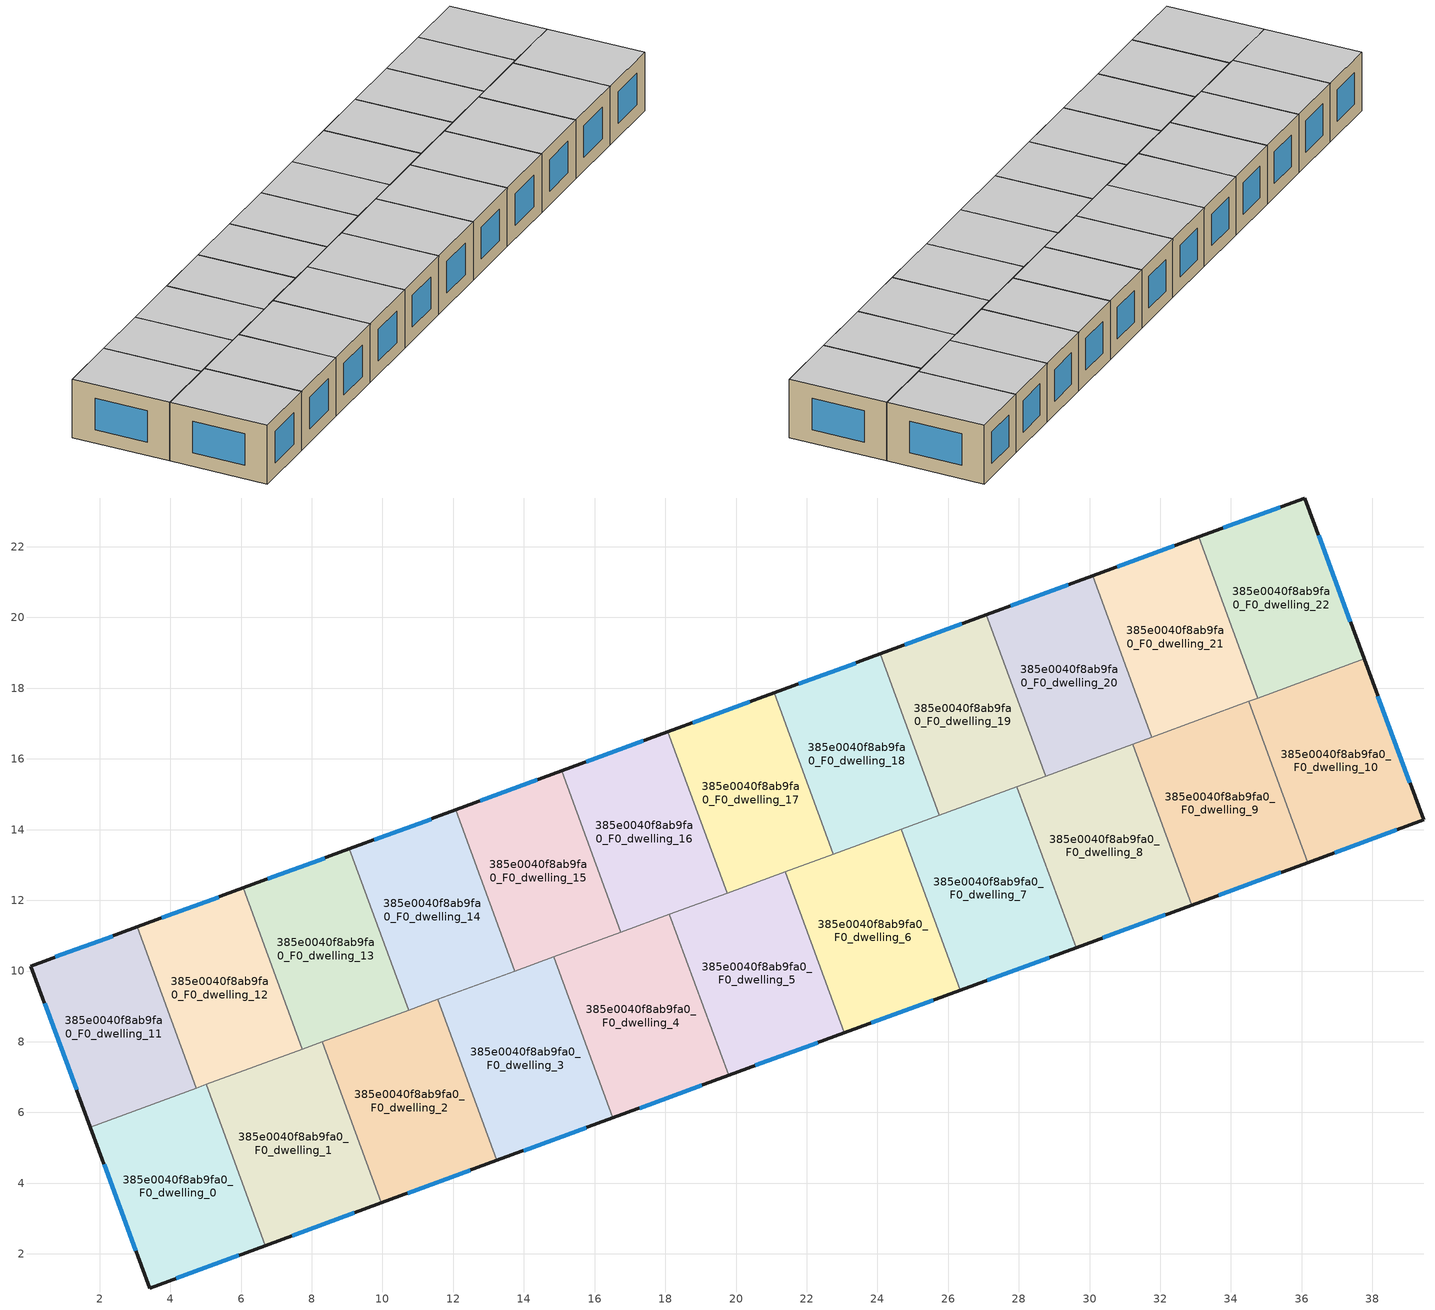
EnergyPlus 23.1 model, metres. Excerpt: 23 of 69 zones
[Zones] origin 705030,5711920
385e0040f8ab9fa0_F0_dwelling_0
 floor ground (EU_floor_Construction): 5.01,6.79 6.69,2.24 3.42,1.03 1.73,5.59 z0
 wall outside (EU_wall_Construction): 1.73,5.59 3.42,1.03 6.69,2.24 z0:3
 wall to 385e0040f8ab9fa0_F0_dwelling_1 (EU_wall_Construction): 6.69,2.24 5.01,6.79 z0:3
 wall to 385e0040f8ab9fa0_F0_dwelling_11 (EU_wall_Construction): 4.73,6.69 1.73,5.59 z0:3
 wall to 385e0040f8ab9fa0_F0_dwelling_12 (EU_wall_Construction): 5.01,6.79 4.73,6.69 z0:3
 window (EU_Window_Construction): 4.17,1.31 5.93,1.96 / 2.12,4.53 3.03,2.09 z0.69:2.31
 ceiling to 385e0040f8ab9fa0_F1_dwelling_0 (EU_floor_Construction): 6.69,2.24 5.01,6.79 1.73,5.59 3.42,1.03 z3
385e0040f8ab9fa0_F0_dwelling_1
 floor ground (EU_floor_Construction): 8.29,8 9.96,3.44 6.69,2.24 5.01,6.79 z0
 wall outside (EU_wall_Construction): 6.69,2.24 9.96,3.44 z0:3
 wall to 385e0040f8ab9fa0_F0_dwelling_2 (EU_wall_Construction): 9.96,3.44 8.29,8 z0:3
 wall to 385e0040f8ab9fa0_F0_dwelling_12 (EU_wall_Construction): 7.74,7.79 5.01,6.79 z0:3
 wall to 385e0040f8ab9fa0_F0_dwelling_13 (EU_wall_Construction): 8.29,8 7.74,7.79 z0:3
 window (EU_Window_Construction): 7.45,2.51 9.2,3.16 z0.69:2.31
 ceiling to 385e0040f8ab9fa0_F1_dwelling_1 (EU_floor_Construction): 9.96,3.44 8.29,8 5.01,6.79 6.69,2.24 z3
385e0040f8ab9fa0_F0_dwelling_10
 floor ground (EU_floor_Construction): 37.77,18.83 39.45,14.27 36.17,13.07 34.5,17.62 z0
 wall outside (EU_wall_Construction): 36.17,13.07 39.45,14.27 37.77,18.83 z0:3
 wall to 385e0040f8ab9fa0_F0_dwelling_9 (EU_wall_Construction): 34.5,17.62 36.17,13.07 z0:3
 wall to 385e0040f8ab9fa0_F0_dwelling_22 (EU_wall_Construction): 37.77,18.83 34.76,17.72 z0:3
 wall to 385e0040f8ab9fa0_F0_dwelling_21 (EU_wall_Construction): 34.76,17.72 34.5,17.62 z0:3
 window (EU_Window_Construction): 39.06,15.33 38.16,17.77 / 36.93,13.35 38.69,13.99 z0.69:2.31
 ceiling to 385e0040f8ab9fa0_F1_dwelling_10 (EU_floor_Construction): 39.45,14.27 37.77,18.83 34.5,17.62 36.17,13.07 z3
385e0040f8ab9fa0_F0_dwelling_11
 floor ground (EU_floor_Construction): 3.06,11.25 4.73,6.69 1.73,5.59 0.05,10.14 z0
 wall outside (EU_wall_Construction): 3.06,11.25 0.05,10.14 1.73,5.59 z0:3
 wall to 385e0040f8ab9fa0_F0_dwelling_12 (EU_wall_Construction): 4.73,6.69 3.06,11.25 z0:3
 window (EU_Window_Construction): 0.44,9.09 1.34,6.64 / 2.36,10.99 0.75,10.4 z0.69:2.31
 ceiling to 385e0040f8ab9fa0_F1_dwelling_11 (EU_floor_Construction): 4.73,6.69 3.06,11.25 0.05,10.14 1.73,5.59 z3
385e0040f8ab9fa0_F0_dwelling_12
 floor ground (EU_floor_Construction): 6.06,12.35 7.74,7.79 4.73,6.69 3.06,11.25 z0
 wall outside (EU_wall_Construction): 6.06,12.35 3.06,11.25 z0:3
 wall to 385e0040f8ab9fa0_F0_dwelling_13 (EU_wall_Construction): 7.74,7.79 6.06,12.35 z0:3
 window (EU_Window_Construction): 5.37,12.09 3.75,11.5 z0.69:2.31
 ceiling to 385e0040f8ab9fa0_F1_dwelling_12 (EU_floor_Construction): 7.74,7.79 6.06,12.35 3.06,11.25 4.73,6.69 z3
385e0040f8ab9fa0_F0_dwelling_13
 floor ground (EU_floor_Construction): 9.07,13.45 10.74,8.9 7.74,7.79 6.06,12.35 z0
 wall outside (EU_wall_Construction): 9.07,13.45 6.06,12.35 z0:3
 wall to 385e0040f8ab9fa0_F0_dwelling_14 (EU_wall_Construction): 10.74,8.9 9.07,13.45 z0:3
 wall to 385e0040f8ab9fa0_F0_dwelling_2 (EU_wall_Construction): 8.29,8 10.74,8.9 z0:3
 window (EU_Window_Construction): 8.37,13.2 6.76,12.6 z0.69:2.31
 ceiling to 385e0040f8ab9fa0_F1_dwelling_13 (EU_floor_Construction): 10.74,8.9 9.07,13.45 6.06,12.35 7.74,7.79 z3
385e0040f8ab9fa0_F0_dwelling_14
 floor ground (EU_floor_Construction): 12.07,14.55 13.74,10 10.74,8.9 9.07,13.45 z0
 wall outside (EU_wall_Construction): 12.07,14.55 9.07,13.45 z0:3
 wall to 385e0040f8ab9fa0_F0_dwelling_15 (EU_wall_Construction): 13.74,10 12.07,14.55 z0:3
 wall to 385e0040f8ab9fa0_F0_dwelling_3 (EU_wall_Construction): 11.57,9.2 13.74,10 z0:3
 wall to 385e0040f8ab9fa0_F0_dwelling_2 (EU_wall_Construction): 10.74,8.9 11.57,9.2 z0:3
 window (EU_Window_Construction): 11.37,14.3 9.76,13.71 z0.69:2.31
 ceiling to 385e0040f8ab9fa0_F1_dwelling_14 (EU_floor_Construction): 13.74,10 12.07,14.55 9.07,13.45 10.74,8.9 z3
385e0040f8ab9fa0_F0_dwelling_15
 floor ground (EU_floor_Construction): 15.07,15.66 16.74,11.1 13.74,10 12.07,14.55 z0
 wall outside (EU_wall_Construction): 15.07,15.66 12.07,14.55 z0:3
 wall to 385e0040f8ab9fa0_F0_dwelling_16 (EU_wall_Construction): 16.74,11.1 15.07,15.66 z0:3
 wall to 385e0040f8ab9fa0_F0_dwelling_4 (EU_wall_Construction): 14.84,10.4 16.74,11.1 z0:3
 wall to 385e0040f8ab9fa0_F0_dwelling_3 (EU_wall_Construction): 13.74,10 14.84,10.4 z0:3
 window (EU_Window_Construction): 14.38,15.4 12.76,14.81 z0.69:2.31
 ceiling to 385e0040f8ab9fa0_F1_dwelling_15 (EU_floor_Construction): 16.74,11.1 15.07,15.66 12.07,14.55 13.74,10 z3
385e0040f8ab9fa0_F0_dwelling_16
 floor ground (EU_floor_Construction): 18.07,16.76 19.75,12.21 16.74,11.1 15.07,15.66 z0
 wall outside (EU_wall_Construction): 18.07,16.76 15.07,15.66 z0:3
 wall to 385e0040f8ab9fa0_F0_dwelling_17 (EU_wall_Construction): 19.75,12.21 18.07,16.76 z0:3
 wall to 385e0040f8ab9fa0_F0_dwelling_5 (EU_wall_Construction): 18.12,11.61 19.75,12.21 z0:3
 wall to 385e0040f8ab9fa0_F0_dwelling_4 (EU_wall_Construction): 16.75,11.1 18.12,11.61 z0:3
 window (EU_Window_Construction): 17.38,16.51 15.77,15.91 z0.69:2.31
 ceiling to 385e0040f8ab9fa0_F1_dwelling_16 (EU_floor_Construction): 19.75,12.21 18.07,16.76 15.07,15.66 16.74,11.1 z3
385e0040f8ab9fa0_F0_dwelling_17
 floor ground (EU_floor_Construction): 21.08,17.87 22.75,13.31 19.75,12.21 18.07,16.76 z0
 wall outside (EU_wall_Construction): 21.08,17.87 18.07,16.76 z0:3
 wall to 385e0040f8ab9fa0_F0_dwelling_18 (EU_wall_Construction): 22.75,13.31 21.08,17.87 z0:3
 wall to 385e0040f8ab9fa0_F0_dwelling_6 (EU_wall_Construction): 21.39,12.81 22.75,13.31 z0:3
 wall to 385e0040f8ab9fa0_F0_dwelling_5 (EU_wall_Construction): 19.75,12.21 21.39,12.81 z0:3
 window (EU_Window_Construction): 20.38,17.61 18.77,17.02 z0.69:2.31
 ceiling to 385e0040f8ab9fa0_F1_dwelling_17 (EU_floor_Construction): 22.75,13.31 21.08,17.87 18.07,16.76 19.75,12.21 z3
385e0040f8ab9fa0_F0_dwelling_18
 floor ground (EU_floor_Construction): 24.08,18.97 25.76,14.41 22.75,13.31 21.08,17.87 z0
 wall outside (EU_wall_Construction): 24.08,18.97 21.08,17.87 z0:3
 wall to 385e0040f8ab9fa0_F0_dwelling_19 (EU_wall_Construction): 25.76,14.41 24.08,18.97 z0:3
 wall to 385e0040f8ab9fa0_F0_dwelling_7 (EU_wall_Construction): 24.67,14.01 25.76,14.41 z0:3
 wall to 385e0040f8ab9fa0_F0_dwelling_6 (EU_wall_Construction): 22.75,13.31 24.67,14.01 z0:3
 window (EU_Window_Construction): 23.39,18.71 21.77,18.12 z0.69:2.31
 ceiling to 385e0040f8ab9fa0_F1_dwelling_18 (EU_floor_Construction): 25.76,14.41 24.08,18.97 21.08,17.87 22.75,13.31 z3
385e0040f8ab9fa0_F0_dwelling_19
 floor ground (EU_floor_Construction): 27.08,20.07 28.76,15.51 25.76,14.41 24.08,18.97 z0
 wall outside (EU_wall_Construction): 27.08,20.07 24.08,18.97 z0:3
 wall to 385e0040f8ab9fa0_F0_dwelling_20 (EU_wall_Construction): 28.76,15.51 27.08,20.07 z0:3
 wall to 385e0040f8ab9fa0_F0_dwelling_8 (EU_wall_Construction): 27.95,15.22 28.76,15.51 z0:3
 wall to 385e0040f8ab9fa0_F0_dwelling_7 (EU_wall_Construction): 25.75,14.41 27.95,15.22 z0:3
 window (EU_Window_Construction): 26.39,19.82 24.78,19.22 z0.69:2.31
 ceiling to 385e0040f8ab9fa0_F1_dwelling_19 (EU_floor_Construction): 28.76,15.51 27.08,20.07 24.08,18.97 25.76,14.41 z3
385e0040f8ab9fa0_F0_dwelling_2
 floor ground (EU_floor_Construction): 11.57,9.2 13.24,4.64 9.96,3.44 8.29,8 z0
 wall outside (EU_wall_Construction): 9.96,3.44 13.24,4.64 z0:3
 wall to 385e0040f8ab9fa0_F0_dwelling_3 (EU_wall_Construction): 13.24,4.64 11.57,9.2 z0:3
 window (EU_Window_Construction): 10.72,3.72 12.48,4.36 z0.69:2.31
 ceiling to 385e0040f8ab9fa0_F1_dwelling_2 (EU_floor_Construction): 13.24,4.64 11.57,9.2 8.29,8 9.96,3.44 z3
385e0040f8ab9fa0_F0_dwelling_20
 floor ground (EU_floor_Construction): 30.09,21.17 31.76,16.62 28.76,15.51 27.08,20.07 z0
 wall outside (EU_wall_Construction): 30.09,21.17 27.08,20.07 z0:3
 wall to 385e0040f8ab9fa0_F0_dwelling_21 (EU_wall_Construction): 31.76,16.62 30.09,21.17 z0:3
 wall to 385e0040f8ab9fa0_F0_dwelling_9 (EU_wall_Construction): 31.22,16.42 31.76,16.62 z0:3
 wall to 385e0040f8ab9fa0_F0_dwelling_8 (EU_wall_Construction): 28.76,15.52 31.22,16.42 z0:3
 window (EU_Window_Construction): 29.39,20.92 27.78,20.33 z0.69:2.31
 ceiling to 385e0040f8ab9fa0_F1_dwelling_20 (EU_floor_Construction): 31.76,16.62 30.09,21.17 27.08,20.07 28.76,15.51 z3
385e0040f8ab9fa0_F0_dwelling_21
 floor ground (EU_floor_Construction): 33.09,22.28 34.76,17.72 31.76,16.62 30.09,21.17 z0
 wall outside (EU_wall_Construction): 33.09,22.28 30.09,21.17 z0:3
 wall to 385e0040f8ab9fa0_F0_dwelling_22 (EU_wall_Construction): 34.76,17.72 33.09,22.28 z0:3
 wall to 385e0040f8ab9fa0_F0_dwelling_9 (EU_wall_Construction): 31.76,16.62 34.5,17.62 z0:3
 window (EU_Window_Construction): 32.39,22.02 30.78,21.43 z0.69:2.31
 ceiling to 385e0040f8ab9fa0_F1_dwelling_21 (EU_floor_Construction): 34.76,17.72 33.09,22.28 30.09,21.17 31.76,16.62 z3
385e0040f8ab9fa0_F0_dwelling_22
 floor ground (EU_floor_Construction): 36.09,23.38 37.77,18.83 34.76,17.72 33.09,22.28 z0
 wall outside (EU_wall_Construction): 37.77,18.83 36.09,23.38 33.09,22.28 z0:3
 window (EU_Window_Construction): 37.38,19.88 36.48,22.33 / 35.39,23.12 33.78,22.53 z0.69:2.31
 ceiling to 385e0040f8ab9fa0_F1_dwelling_22 (EU_floor_Construction): 37.77,18.83 36.09,23.38 33.09,22.28 34.76,17.72 z3
385e0040f8ab9fa0_F0_dwelling_3
 floor ground (EU_floor_Construction): 14.84,10.4 16.52,5.85 13.24,4.64 11.57,9.2 z0
 wall outside (EU_wall_Construction): 13.24,4.64 16.52,5.85 z0:3
 wall to 385e0040f8ab9fa0_F0_dwelling_4 (EU_wall_Construction): 16.52,5.85 14.84,10.4 z0:3
 window (EU_Window_Construction): 14,4.92 15.76,5.57 z0.69:2.31
 ceiling to 385e0040f8ab9fa0_F1_dwelling_3 (EU_floor_Construction): 16.52,5.85 14.84,10.4 11.57,9.2 13.24,4.64 z3
385e0040f8ab9fa0_F0_dwelling_4
 floor ground (EU_floor_Construction): 18.12,11.61 19.79,7.05 16.52,5.85 14.84,10.4 z0
 wall outside (EU_wall_Construction): 16.52,5.85 19.79,7.05 z0:3
 wall to 385e0040f8ab9fa0_F0_dwelling_5 (EU_wall_Construction): 19.79,7.05 18.12,11.61 z0:3
 window (EU_Window_Construction): 17.27,6.13 19.03,6.77 z0.69:2.31
 ceiling to 385e0040f8ab9fa0_F1_dwelling_4 (EU_floor_Construction): 19.79,7.05 18.12,11.61 14.84,10.4 16.52,5.85 z3
385e0040f8ab9fa0_F0_dwelling_5
 floor ground (EU_floor_Construction): 21.39,12.81 23.07,8.25 19.79,7.05 18.12,11.61 z0
 wall outside (EU_wall_Construction): 19.79,7.05 23.07,8.25 z0:3
 wall to 385e0040f8ab9fa0_F0_dwelling_6 (EU_wall_Construction): 23.07,8.25 21.39,12.81 z0:3
 window (EU_Window_Construction): 20.55,7.33 22.31,7.98 z0.69:2.31
 ceiling to 385e0040f8ab9fa0_F1_dwelling_5 (EU_floor_Construction): 23.07,8.25 21.39,12.81 18.12,11.61 19.79,7.05 z3
385e0040f8ab9fa0_F0_dwelling_6
 floor ground (EU_floor_Construction): 24.67,14.01 26.34,9.46 23.07,8.25 21.39,12.81 z0
 wall outside (EU_wall_Construction): 23.07,8.25 26.34,9.46 z0:3
 wall to 385e0040f8ab9fa0_F0_dwelling_7 (EU_wall_Construction): 26.34,9.46 24.67,14.01 z0:3
 window (EU_Window_Construction): 23.83,8.53 25.58,9.18 z0.69:2.31
 ceiling to 385e0040f8ab9fa0_F1_dwelling_6 (EU_floor_Construction): 26.34,9.46 24.67,14.01 21.39,12.81 23.07,8.25 z3
385e0040f8ab9fa0_F0_dwelling_7
 floor ground (EU_floor_Construction): 27.95,15.22 29.62,10.66 26.34,9.46 24.67,14.01 z0
 wall outside (EU_wall_Construction): 26.34,9.46 29.62,10.66 z0:3
 wall to 385e0040f8ab9fa0_F0_dwelling_8 (EU_wall_Construction): 29.62,10.66 27.95,15.22 z0:3
 window (EU_Window_Construction): 27.1,9.74 28.86,10.38 z0.69:2.31
 ceiling to 385e0040f8ab9fa0_F1_dwelling_7 (EU_floor_Construction): 29.62,10.66 27.95,15.22 24.67,14.01 26.34,9.46 z3
385e0040f8ab9fa0_F0_dwelling_8
 floor ground (EU_floor_Construction): 31.22,16.42 32.9,11.87 29.62,10.66 27.95,15.22 z0
 wall outside (EU_wall_Construction): 29.62,10.66 32.9,11.87 z0:3
 wall to 385e0040f8ab9fa0_F0_dwelling_9 (EU_wall_Construction): 32.9,11.87 31.22,16.42 z0:3
 window (EU_Window_Construction): 30.38,10.94 32.14,11.59 z0.69:2.31
 ceiling to 385e0040f8ab9fa0_F1_dwelling_8 (EU_floor_Construction): 32.9,11.87 31.22,16.42 27.95,15.22 29.62,10.66 z3
385e0040f8ab9fa0_F0_dwelling_9
 floor ground (EU_floor_Construction): 34.5,17.62 36.17,13.07 32.9,11.87 31.22,16.42 z0
 wall outside (EU_wall_Construction): 32.9,11.87 36.17,13.07 z0:3
 window (EU_Window_Construction): 33.65,12.14 35.41,12.79 z0.69:2.31
 ceiling to 385e0040f8ab9fa0_F1_dwelling_9 (EU_floor_Construction): 36.17,13.07 34.5,17.62 31.22,16.42 32.9,11.87 z3
[Building]
EU S2 Campaign: North Axis=0; Terrain=City; Solar Distribution=FullExterior
[Site:Location]
London: Latitude=51.5; Longitude=-0.5; Time Zone=0; Elevation=25
[SizingPeriod:WeatherFileDays]
AnnualSizingPeriod: Begin Month=1; Begin Day of Month=1; End Month=12; End Day of Month=31; Day of Week for Start Day=Monday; Use Weather File Daylight Saving Period=No; Use Weather File Rain and Snow Indicators=No
[MATERIAL]
EU_InternalMass_Material: Roughness=MediumRough; Thickness=0.1; Conductivity=1; Density=1800; Specific Heat=900; Thermal Absorptance=0.9; Solar Absorptance=0.7; Visible Absorptance=0.7
[MATERIAL:NOMASS] Roughness=MediumRough; Thermal Absorptance=0.9; Solar Absorptance=0.7; Visible Absorptance=0.7
Name | Thermal Resistance
EU_wall_NoMass | 0.635353
EU_floor_NoMass | 1.96382
[WINDOWMATERIAL:SIMPLEGLAZINGSYSTEM]
EU_Window_SimpleGlazing: UFactor=2.96269; Solar Heat Gain Coefficient=0.76; Visible Transmittance=0.76
[CONSTRUCTION]
EU_wall_Construction: EU_wall_NoMass
EU_floor_Construction: EU_floor_NoMass
EU_InternalMass_Construction: EU_InternalMass_Material
EU_Window_Construction: EU_Window_SimpleGlazing
[ZONE] Type=1; Multiplier=1; Ceiling Height=autocalculate; Floor Area=autocalculate; Part of Total Floor Area=Yes
Name | Volume
385e0040f8ab9fa0_F0_dwelling_0 | 50.825
385e0040f8ab9fa0_F0_dwelling_1; 385e0040f8ab9fa0_F0_dwelling_2 | 50.8147
385e0040f8ab9fa0_F0_dwelling_10 | 50.8242
385e0040f8ab9fa0_F0_dwelling_11 | 46.5872
385e0040f8ab9fa0_F0_dwelling_12 | 46.6047
385e0040f8ab9fa0_F0_dwelling_13 | 46.5842
385e0040f8ab9fa0_F0_dwelling_14; 385e0040f8ab9fa0_F0_dwelling_18 | 46.585
385e0040f8ab9fa0_F0_dwelling_15; 385e0040f8ab9fa0_F0_dwelling_19 | 46.5769
385e0040f8ab9fa0_F0_dwelling_16; 385e0040f8ab9fa0_F0_dwelling_20 | 46.59375
385e0040f8ab9fa0_F0_dwelling_17 | 46.604
385e0040f8ab9fa0_F0_dwelling_21 | 46.6055
385e0040f8ab9fa0_F0_dwelling_22 | 46.5806
385e0040f8ab9fa0_F0_dwelling_3 | 50.8279
385e0040f8ab9fa0_F0_dwelling_4 | 50.8096
385e0040f8ab9fa0_F0_dwelling_5 | 50.8293
385e0040f8ab9fa0_F0_dwelling_6; 385e0040f8ab9fa0_F0_dwelling_9 | 50.8044
385e0040f8ab9fa0_F0_dwelling_7 | 50.8271
385e0040f8ab9fa0_F0_dwelling_8 | 50.8286
[INTERNALMASS] Construction=EU_InternalMass_Construction
Name | Zone or ZoneList | Surface Area
385e0040f8ab9fa0_F0_dwelling_0_EU_InternalMass | 385e0040f8ab9fa0_F0_dwelling_0 | 16.9417
385e0040f8ab9fa0_F0_dwelling_1_EU_InternalMass | 385e0040f8ab9fa0_F0_dwelling_1 | 16.9381
385e0040f8ab9fa0_F0_dwelling_2_EU_InternalMass | 385e0040f8ab9fa0_F0_dwelling_2 | 16.9381
385e0040f8ab9fa0_F0_dwelling_3_EU_InternalMass | 385e0040f8ab9fa0_F0_dwelling_3 | 16.9426
385e0040f8ab9fa0_F0_dwelling_4_EU_InternalMass | 385e0040f8ab9fa0_F0_dwelling_4 | 16.9364
385e0040f8ab9fa0_F0_dwelling_5_EU_InternalMass | 385e0040f8ab9fa0_F0_dwelling_5 | 16.9426
385e0040f8ab9fa0_F0_dwelling_6_EU_InternalMass | 385e0040f8ab9fa0_F0_dwelling_6 | 16.9347
385e0040f8ab9fa0_F0_dwelling_7_EU_InternalMass | 385e0040f8ab9fa0_F0_dwelling_7 | 16.9426
385e0040f8ab9fa0_F0_dwelling_8_EU_InternalMass | 385e0040f8ab9fa0_F0_dwelling_8 | 16.9426
385e0040f8ab9fa0_F0_dwelling_9_EU_InternalMass | 385e0040f8ab9fa0_F0_dwelling_9 | 16.9347
385e0040f8ab9fa0_F0_dwelling_10_EU_InternalMass | 385e0040f8ab9fa0_F0_dwelling_10 | 16.9417
385e0040f8ab9fa0_F0_dwelling_11_EU_InternalMass | 385e0040f8ab9fa0_F0_dwelling_11 | 15.529
385e0040f8ab9fa0_F0_dwelling_12_EU_InternalMass | 385e0040f8ab9fa0_F0_dwelling_12 | 15.535
385e0040f8ab9fa0_F0_dwelling_13_EU_InternalMass | 385e0040f8ab9fa0_F0_dwelling_13 | 15.5281
385e0040f8ab9fa0_F0_dwelling_14_EU_InternalMass | 385e0040f8ab9fa0_F0_dwelling_14 | 15.5281
385e0040f8ab9fa0_F0_dwelling_15_EU_InternalMass | 385e0040f8ab9fa0_F0_dwelling_15 | 15.5259
385e0040f8ab9fa0_F0_dwelling_16_EU_InternalMass | 385e0040f8ab9fa0_F0_dwelling_16 | 15.5311
385e0040f8ab9fa0_F0_dwelling_17_EU_InternalMass | 385e0040f8ab9fa0_F0_dwelling_17 | 15.535
385e0040f8ab9fa0_F0_dwelling_18_EU_InternalMass | 385e0040f8ab9fa0_F0_dwelling_18 | 15.5281
385e0040f8ab9fa0_F0_dwelling_19_EU_InternalMass | 385e0040f8ab9fa0_F0_dwelling_19 | 15.5259
385e0040f8ab9fa0_F0_dwelling_20_EU_InternalMass | 385e0040f8ab9fa0_F0_dwelling_20 | 15.5311
385e0040f8ab9fa0_F0_dwelling_21_EU_InternalMass | 385e0040f8ab9fa0_F0_dwelling_21 | 15.535
385e0040f8ab9fa0_F0_dwelling_22_EU_InternalMass | 385e0040f8ab9fa0_F0_dwelling_22 | 15.5267
[OTHEREQUIPMENT] Fuel Type=Electricity; Design Level Calculation Method=Watts/Area; Power per Zone Floor Area=1; Fraction Latent=0; Fraction Radiant=0; Fraction Lost=0; Carbon Dioxide Generation Rate=0; EndUse Subcategory=EU_Step8_InternalGains
Name | Zone or ZoneList or Space or SpaceList | Schedule
EU_Step8_InternalGain_385e0040f8ab9fa0_F0_dwelling_0_f000 | 385e0040f8ab9fa0_F0_dwelling_0 | EU_Step8_GainSchedule_385e0040f8ab9fa0_F0_dwelling_0_f000
EU_Step8_InternalGain_385e0040f8ab9fa0_F0_dwelling_1_f000 | 385e0040f8ab9fa0_F0_dwelling_1 | EU_Step8_GainSchedule_385e0040f8ab9fa0_F0_dwelling_1_f000
EU_Step8_InternalGain_385e0040f8ab9fa0_F0_dwelling_2_f000 | 385e0040f8ab9fa0_F0_dwelling_2 | EU_Step8_GainSchedule_385e0040f8ab9fa0_F0_dwelling_2_f000
EU_Step8_InternalGain_385e0040f8ab9fa0_F0_dwelling_3_f000 | 385e0040f8ab9fa0_F0_dwelling_3 | EU_Step8_GainSchedule_385e0040f8ab9fa0_F0_dwelling_3_f000
EU_Step8_InternalGain_385e0040f8ab9fa0_F0_dwelling_4_f000 | 385e0040f8ab9fa0_F0_dwelling_4 | EU_Step8_GainSchedule_385e0040f8ab9fa0_F0_dwelling_4_f000
EU_Step8_InternalGain_385e0040f8ab9fa0_F0_dwelling_5_f000 | 385e0040f8ab9fa0_F0_dwelling_5 | EU_Step8_GainSchedule_385e0040f8ab9fa0_F0_dwelling_5_f000
EU_Step8_InternalGain_385e0040f8ab9fa0_F0_dwelling_6_f000 | 385e0040f8ab9fa0_F0_dwelling_6 | EU_Step8_GainSchedule_385e0040f8ab9fa0_F0_dwelling_6_f000
EU_Step8_InternalGain_385e0040f8ab9fa0_F0_dwelling_7_f000 | 385e0040f8ab9fa0_F0_dwelling_7 | EU_Step8_GainSchedule_385e0040f8ab9fa0_F0_dwelling_7_f000
EU_Step8_InternalGain_385e0040f8ab9fa0_F0_dwelling_8_f000 | 385e0040f8ab9fa0_F0_dwelling_8 | EU_Step8_GainSchedule_385e0040f8ab9fa0_F0_dwelling_8_f000
EU_Step8_InternalGain_385e0040f8ab9fa0_F0_dwelling_9_f000 | 385e0040f8ab9fa0_F0_dwelling_9 | EU_Step8_GainSchedule_385e0040f8ab9fa0_F0_dwelling_9_f000
EU_Step8_InternalGain_385e0040f8ab9fa0_F0_dwelling_10_f000 | 385e0040f8ab9fa0_F0_dwelling_10 | EU_Step8_GainSchedule_385e0040f8ab9fa0_F0_dwelling_10_f000
EU_Step8_InternalGain_385e0040f8ab9fa0_F0_dwelling_11_f000 | 385e0040f8ab9fa0_F0_dwelling_11 | EU_Step8_GainSchedule_385e0040f8ab9fa0_F0_dwelling_11_f000
EU_Step8_InternalGain_385e0040f8ab9fa0_F0_dwelling_12_f000 | 385e0040f8ab9fa0_F0_dwelling_12 | EU_Step8_GainSchedule_385e0040f8ab9fa0_F0_dwelling_12_f000
EU_Step8_InternalGain_385e0040f8ab9fa0_F0_dwelling_13_f000 | 385e0040f8ab9fa0_F0_dwelling_13 | EU_Step8_GainSchedule_385e0040f8ab9fa0_F0_dwelling_13_f000
EU_Step8_InternalGain_385e0040f8ab9fa0_F0_dwelling_14_f000 | 385e0040f8ab9fa0_F0_dwelling_14 | EU_Step8_GainSchedule_385e0040f8ab9fa0_F0_dwelling_14_f000
EU_Step8_InternalGain_385e0040f8ab9fa0_F0_dwelling_15_f000 | 385e0040f8ab9fa0_F0_dwelling_15 | EU_Step8_GainSchedule_385e0040f8ab9fa0_F0_dwelling_15_f000
EU_Step8_InternalGain_385e0040f8ab9fa0_F0_dwelling_16_f000 | 385e0040f8ab9fa0_F0_dwelling_16 | EU_Step8_GainSchedule_385e0040f8ab9fa0_F0_dwelling_16_f000
EU_Step8_InternalGain_385e0040f8ab9fa0_F0_dwelling_17_f000 | 385e0040f8ab9fa0_F0_dwelling_17 | EU_Step8_GainSchedule_385e0040f8ab9fa0_F0_dwelling_17_f000
EU_Step8_InternalGain_385e0040f8ab9fa0_F0_dwelling_18_f000 | 385e0040f8ab9fa0_F0_dwelling_18 | EU_Step8_GainSchedule_385e0040f8ab9fa0_F0_dwelling_18_f000
EU_Step8_InternalGain_385e0040f8ab9fa0_F0_dwelling_19_f000 | 385e0040f8ab9fa0_F0_dwelling_19 | EU_Step8_GainSchedule_385e0040f8ab9fa0_F0_dwelling_19_f000
EU_Step8_InternalGain_385e0040f8ab9fa0_F0_dwelling_20_f000 | 385e0040f8ab9fa0_F0_dwelling_20 | EU_Step8_GainSchedule_385e0040f8ab9fa0_F0_dwelling_20_f000
EU_Step8_InternalGain_385e0040f8ab9fa0_F0_dwelling_21_f000 | 385e0040f8ab9fa0_F0_dwelling_21 | EU_Step8_GainSchedule_385e0040f8ab9fa0_F0_dwelling_21_f000
EU_Step8_InternalGain_385e0040f8ab9fa0_F0_dwelling_22_f000 | 385e0040f8ab9fa0_F0_dwelling_22 | EU_Step8_GainSchedule_385e0040f8ab9fa0_F0_dwelling_22_f000
[ZONEVENTILATION:DESIGNFLOWRATE] Schedule=EU_AlwaysOn; Design Flow Rate Calculation Method=AirChanges/Hour; Air Changes per Hour=0.555504; Ventilation Type=Natural; Fan Pressure Rise=0; Fan Total Efficiency=1; Constant Term Coefficient=1; Temperature Term Coefficient=0; Velocity Term Coefficient=0; Velocity Squared Term Coefficient=0; Minimum Indoor Temperature=-100; Maximum Indoor Temperature=100; Delta Temperature=-100; Minimum Outdoor Temperature=-100; Maximum Outdoor Temperature=100; Maximum Wind Speed=40
Name | Zone or ZoneList or Space or SpaceList
EU_ConstantAir_385e0040f8ab9fa0_F0_dwelling_0 | 385e0040f8ab9fa0_F0_dwelling_0
EU_ConstantAir_385e0040f8ab9fa0_F0_dwelling_1 | 385e0040f8ab9fa0_F0_dwelling_1
EU_ConstantAir_385e0040f8ab9fa0_F0_dwelling_2 | 385e0040f8ab9fa0_F0_dwelling_2
EU_ConstantAir_385e0040f8ab9fa0_F0_dwelling_3 | 385e0040f8ab9fa0_F0_dwelling_3
EU_ConstantAir_385e0040f8ab9fa0_F0_dwelling_4 | 385e0040f8ab9fa0_F0_dwelling_4
EU_ConstantAir_385e0040f8ab9fa0_F0_dwelling_5 | 385e0040f8ab9fa0_F0_dwelling_5
EU_ConstantAir_385e0040f8ab9fa0_F0_dwelling_6 | 385e0040f8ab9fa0_F0_dwelling_6
EU_ConstantAir_385e0040f8ab9fa0_F0_dwelling_7 | 385e0040f8ab9fa0_F0_dwelling_7
EU_ConstantAir_385e0040f8ab9fa0_F0_dwelling_8 | 385e0040f8ab9fa0_F0_dwelling_8
EU_ConstantAir_385e0040f8ab9fa0_F0_dwelling_9 | 385e0040f8ab9fa0_F0_dwelling_9
EU_ConstantAir_385e0040f8ab9fa0_F0_dwelling_10 | 385e0040f8ab9fa0_F0_dwelling_10
EU_ConstantAir_385e0040f8ab9fa0_F0_dwelling_11 | 385e0040f8ab9fa0_F0_dwelling_11
EU_ConstantAir_385e0040f8ab9fa0_F0_dwelling_12 | 385e0040f8ab9fa0_F0_dwelling_12
EU_ConstantAir_385e0040f8ab9fa0_F0_dwelling_13 | 385e0040f8ab9fa0_F0_dwelling_13
EU_ConstantAir_385e0040f8ab9fa0_F0_dwelling_14 | 385e0040f8ab9fa0_F0_dwelling_14
EU_ConstantAir_385e0040f8ab9fa0_F0_dwelling_15 | 385e0040f8ab9fa0_F0_dwelling_15
EU_ConstantAir_385e0040f8ab9fa0_F0_dwelling_16 | 385e0040f8ab9fa0_F0_dwelling_16
EU_ConstantAir_385e0040f8ab9fa0_F0_dwelling_17 | 385e0040f8ab9fa0_F0_dwelling_17
EU_ConstantAir_385e0040f8ab9fa0_F0_dwelling_18 | 385e0040f8ab9fa0_F0_dwelling_18
EU_ConstantAir_385e0040f8ab9fa0_F0_dwelling_19 | 385e0040f8ab9fa0_F0_dwelling_19
EU_ConstantAir_385e0040f8ab9fa0_F0_dwelling_20 | 385e0040f8ab9fa0_F0_dwelling_20
EU_ConstantAir_385e0040f8ab9fa0_F0_dwelling_21 | 385e0040f8ab9fa0_F0_dwelling_21
EU_ConstantAir_385e0040f8ab9fa0_F0_dwelling_22 | 385e0040f8ab9fa0_F0_dwelling_22
[HVACTEMPLATE:THERMOSTAT] Constant Heating Setpoint=20; Constant Cooling Setpoint=50
EU_HeatOnly_385e0040f8ab9fa0_F0_dwelling_0; EU_HeatOnly_385e0040f8ab9fa0_F0_dwelling_1; EU_HeatOnly_385e0040f8ab9fa0_F0_dwelling_2; EU_HeatOnly_385e0040f8ab9fa0_F0_dwelling_3; EU_HeatOnly_385e0040f8ab9fa0_F0_dwelling_4; EU_HeatOnly_385e0040f8ab9fa0_F0_dwelling_5; EU_HeatOnly_385e0040f8ab9fa0_F0_dwelling_6; EU_HeatOnly_385e0040f8ab9fa0_F0_dwelling_7; EU_HeatOnly_385e0040f8ab9fa0_F0_dwelling_8; EU_HeatOnly_385e0040f8ab9fa0_F0_dwelling_9; EU_HeatOnly_385e0040f8ab9fa0_F0_dwelling_10; EU_HeatOnly_385e0040f8ab9fa0_F0_dwelling_11; EU_HeatOnly_385e0040f8ab9fa0_F0_dwelling_12; EU_HeatOnly_385e0040f8ab9fa0_F0_dwelling_13; EU_HeatOnly_385e0040f8ab9fa0_F0_dwelling_14; EU_HeatOnly_385e0040f8ab9fa0_F0_dwelling_15; EU_HeatOnly_385e0040f8ab9fa0_F0_dwelling_16; EU_HeatOnly_385e0040f8ab9fa0_F0_dwelling_17; EU_HeatOnly_385e0040f8ab9fa0_F0_dwelling_18; EU_HeatOnly_385e0040f8ab9fa0_F0_dwelling_19; EU_HeatOnly_385e0040f8ab9fa0_F0_dwelling_20; EU_HeatOnly_385e0040f8ab9fa0_F0_dwelling_21; EU_HeatOnly_385e0040f8ab9fa0_F0_dwelling_22; EU_HeatOnly_385e0040f8ab9fa0_F1_dwelling_0; EU_HeatOnly_385e0040f8ab9fa0_F1_dwelling_1; EU_HeatOnly_385e0040f8ab9fa0_F1_dwelling_2; EU_HeatOnly_385e0040f8ab9fa0_F1_dwelling_3; EU_HeatOnly_385e0040f8ab9fa0_F1_dwelling_4; EU_HeatOnly_385e0040f8ab9fa0_F1_dwelling_5; EU_HeatOnly_385e0040f8ab9fa0_F1_dwelling_6; EU_HeatOnly_385e0040f8ab9fa0_F1_dwelling_7; EU_HeatOnly_385e0040f8ab9fa0_F1_dwelling_8; EU_HeatOnly_385e0040f8ab9fa0_F1_dwelling_9; EU_HeatOnly_385e0040f8ab9fa0_F1_dwelling_10; EU_HeatOnly_385e0040f8ab9fa0_F1_dwelling_11; EU_HeatOnly_385e0040f8ab9fa0_F1_dwelling_12; EU_HeatOnly_385e0040f8ab9fa0_F1_dwelling_13; EU_HeatOnly_385e0040f8ab9fa0_F1_dwelling_14; EU_HeatOnly_385e0040f8ab9fa0_F1_dwelling_15; EU_HeatOnly_385e0040f8ab9fa0_F1_dwelling_16; EU_HeatOnly_385e0040f8ab9fa0_F1_dwelling_17; EU_HeatOnly_385e0040f8ab9fa0_F1_dwelling_18; EU_HeatOnly_385e0040f8ab9fa0_F1_dwelling_19; EU_HeatOnly_385e0040f8ab9fa0_F1_dwelling_20; EU_HeatOnly_385e0040f8ab9fa0_F1_dwelling_21; EU_HeatOnly_385e0040f8ab9fa0_F1_dwelling_22; EU_HeatOnly_385e0040f8ab9fa0_F2_dwelling_0; EU_HeatOnly_385e0040f8ab9fa0_F2_dwelling_1; EU_HeatOnly_385e0040f8ab9fa0_F2_dwelling_2; EU_HeatOnly_385e0040f8ab9fa0_F2_dwelling_3; EU_HeatOnly_385e0040f8ab9fa0_F2_dwelling_4; EU_HeatOnly_385e0040f8ab9fa0_F2_dwelling_5; EU_HeatOnly_385e0040f8ab9fa0_F2_dwelling_6; EU_HeatOnly_385e0040f8ab9fa0_F2_dwelling_7; EU_HeatOnly_385e0040f8ab9fa0_F2_dwelling_8; EU_HeatOnly_385e0040f8ab9fa0_F2_dwelling_9; EU_HeatOnly_385e0040f8ab9fa0_F2_dwelling_10; EU_HeatOnly_385e0040f8ab9fa0_F2_dwelling_11; EU_HeatOnly_385e0040f8ab9fa0_F2_dwelling_12; EU_HeatOnly_385e0040f8ab9fa0_F2_dwelling_13; EU_HeatOnly_385e0040f8ab9fa0_F2_dwelling_14; EU_HeatOnly_385e0040f8ab9fa0_F2_dwelling_15; EU_HeatOnly_385e0040f8ab9fa0_F2_dwelling_16; EU_HeatOnly_385e0040f8ab9fa0_F2_dwelling_17; EU_HeatOnly_385e0040f8ab9fa0_F2_dwelling_18; EU_HeatOnly_385e0040f8ab9fa0_F2_dwelling_19; EU_HeatOnly_385e0040f8ab9fa0_F2_dwelling_20; EU_HeatOnly_385e0040f8ab9fa0_F2_dwelling_21; EU_HeatOnly_385e0040f8ab9fa0_F2_dwelling_22
[HVACTEMPLATE:ZONE:IDEALLOADSAIRSYSTEM] System Availability Schedule=EU_AlwaysOn; Maximum Heating Supply Air Temperature=50; Minimum Cooling Supply Air Temperature=13; Maximum Heating Supply Air Humidity Ratio=0.0156; Minimum Cooling Supply Air Humidity Ratio=0.0077; Heating Limit=NoLimit; Cooling Limit=NoLimit; Heating Availability Schedule=EU_AlwaysOn; Cooling Availability Schedule=EU_CoolingOff; Dehumidification Control Type=ConstantSensibleHeatRatio; Cooling Sensible Heat Ratio=0.7; Dehumidification Setpoint=60; Humidification Control Type=None; Humidification Setpoint=30; Outdoor Air Method=None; Outdoor Air Flow Rate per Person=0.00944; Outdoor Air Flow Rate per Zone Floor Area=0; Outdoor Air Flow Rate per Zone=0; Demand Controlled Ventilation Type=None; Outdoor Air Economizer Type=NoEconomizer; Heat Recovery Type=None; Sensible Heat Recovery Effectiveness=0.7; Latent Heat Recovery Effectiveness=0.65
Name | Template Thermostat
385e0040f8ab9fa0_F0_dwelling_0 | EU_HeatOnly_385e0040f8ab9fa0_F0_dwelling_0
385e0040f8ab9fa0_F0_dwelling_1 | EU_HeatOnly_385e0040f8ab9fa0_F0_dwelling_1
385e0040f8ab9fa0_F0_dwelling_2 | EU_HeatOnly_385e0040f8ab9fa0_F0_dwelling_2
385e0040f8ab9fa0_F0_dwelling_3 | EU_HeatOnly_385e0040f8ab9fa0_F0_dwelling_3
385e0040f8ab9fa0_F0_dwelling_4 | EU_HeatOnly_385e0040f8ab9fa0_F0_dwelling_4
385e0040f8ab9fa0_F0_dwelling_5 | EU_HeatOnly_385e0040f8ab9fa0_F0_dwelling_5
385e0040f8ab9fa0_F0_dwelling_6 | EU_HeatOnly_385e0040f8ab9fa0_F0_dwelling_6
385e0040f8ab9fa0_F0_dwelling_7 | EU_HeatOnly_385e0040f8ab9fa0_F0_dwelling_7
385e0040f8ab9fa0_F0_dwelling_8 | EU_HeatOnly_385e0040f8ab9fa0_F0_dwelling_8
385e0040f8ab9fa0_F0_dwelling_9 | EU_HeatOnly_385e0040f8ab9fa0_F0_dwelling_9
385e0040f8ab9fa0_F0_dwelling_10 | EU_HeatOnly_385e0040f8ab9fa0_F0_dwelling_10
385e0040f8ab9fa0_F0_dwelling_11 | EU_HeatOnly_385e0040f8ab9fa0_F0_dwelling_11
385e0040f8ab9fa0_F0_dwelling_12 | EU_HeatOnly_385e0040f8ab9fa0_F0_dwelling_12
385e0040f8ab9fa0_F0_dwelling_13 | EU_HeatOnly_385e0040f8ab9fa0_F0_dwelling_13
385e0040f8ab9fa0_F0_dwelling_14 | EU_HeatOnly_385e0040f8ab9fa0_F0_dwelling_14
385e0040f8ab9fa0_F0_dwelling_15 | EU_HeatOnly_385e0040f8ab9fa0_F0_dwelling_15
385e0040f8ab9fa0_F0_dwelling_16 | EU_HeatOnly_385e0040f8ab9fa0_F0_dwelling_16
385e0040f8ab9fa0_F0_dwelling_17 | EU_HeatOnly_385e0040f8ab9fa0_F0_dwelling_17
385e0040f8ab9fa0_F0_dwelling_18 | EU_HeatOnly_385e0040f8ab9fa0_F0_dwelling_18
385e0040f8ab9fa0_F0_dwelling_19 | EU_HeatOnly_385e0040f8ab9fa0_F0_dwelling_19
385e0040f8ab9fa0_F0_dwelling_20 | EU_HeatOnly_385e0040f8ab9fa0_F0_dwelling_20
385e0040f8ab9fa0_F0_dwelling_21 | EU_HeatOnly_385e0040f8ab9fa0_F0_dwelling_21
385e0040f8ab9fa0_F0_dwelling_22 | EU_HeatOnly_385e0040f8ab9fa0_F0_dwelling_22
[SIZING:ZONE] Zone Cooling Design Supply Air Temperature Input Method=SupplyAirTemperature; Zone Cooling Design Supply Air Temperature=13; Zone Heating Design Supply Air Temperature Input Method=SupplyAirTemperature; Zone Heating Design Supply Air Temperature=50; Zone Cooling Design Supply Air Humidity Ratio=0.008; Zone Heating Design Supply Air Humidity Ratio=0.008; Cooling Design Air Flow Method=DesignDay; Cooling Design Air Flow Rate=0; Cooling Minimum Air Flow per Zone Floor Area=0.000762; Cooling Minimum Air Flow=0; Cooling Minimum Air Flow Fraction=0.2; Heating Design Air Flow Method=DesignDay; Heating Design Air Flow Rate=0; Heating Maximum Air Flow per Zone Floor Area=0.002032; Heating Maximum Air Flow=0.141576; Heating Maximum Air Flow Fraction=0.3; Account for Dedicated Outdoor Air System=No; Dedicated Outdoor Air System Control Strategy=NeutralSupplyAir; Dedicated Outdoor Air Low Setpoint Temperature for Design=autosize; Dedicated Outdoor Air High Setpoint Temperature for Design=autosize; Zone Load Sizing Method=Sensible Load Only No Latent Load; Zone Latent Cooling Design Supply Air Humidity Ratio Input Method=HumidityRatioDifference; Zone Cooling Design Supply Air Humidity Ratio Difference=0.005; Zone Latent Heating Design Supply Air Humidity Ratio Input Method=HumidityRatioDifference; Zone Humidification Design Supply Air Humidity Ratio Difference=0.005
385e0040f8ab9fa0_F0_dwelling_0; 385e0040f8ab9fa0_F0_dwelling_1; 385e0040f8ab9fa0_F0_dwelling_2; 385e0040f8ab9fa0_F0_dwelling_3; 385e0040f8ab9fa0_F0_dwelling_4; 385e0040f8ab9fa0_F0_dwelling_5; 385e0040f8ab9fa0_F0_dwelling_6; 385e0040f8ab9fa0_F0_dwelling_7; 385e0040f8ab9fa0_F0_dwelling_8; 385e0040f8ab9fa0_F0_dwelling_9; 385e0040f8ab9fa0_F0_dwelling_10; 385e0040f8ab9fa0_F0_dwelling_11; 385e0040f8ab9fa0_F0_dwelling_12; 385e0040f8ab9fa0_F0_dwelling_13; 385e0040f8ab9fa0_F0_dwelling_14; 385e0040f8ab9fa0_F0_dwelling_15; 385e0040f8ab9fa0_F0_dwelling_16; 385e0040f8ab9fa0_F0_dwelling_17; 385e0040f8ab9fa0_F0_dwelling_18; 385e0040f8ab9fa0_F0_dwelling_19; 385e0040f8ab9fa0_F0_dwelling_20; 385e0040f8ab9fa0_F0_dwelling_21; 385e0040f8ab9fa0_F0_dwelling_22
[SCHEDULE:CONSTANT]
Name | Hourly Value
EU_AlwaysOn | 1
EU_CoolingOff | 0
[SCHEDULE:FILE] Column Number=1; Rows to Skip at Top=0; Number of Hours of Data=8760; Column Separator=Comma; Interpolate to Timestep=No; Minutes per Item=60; Adjust Schedule for Daylight Savings=Yes
Name | File
EU_Step8_GainSchedule_385e0040f8ab9fa0_F0_dwelling_0_f000 | ../../schedules/385e0040f8ab9fa0/385e0040f8ab9fa0_F0_dwelling_0_f000_gain.csv
EU_Step8_GainSchedule_385e0040f8ab9fa0_F0_dwelling_1_f000 | ../../schedules/385e0040f8ab9fa0/385e0040f8ab9fa0_F0_dwelling_1_f000_gain.csv
EU_Step8_GainSchedule_385e0040f8ab9fa0_F0_dwelling_2_f000 | ../../schedules/385e0040f8ab9fa0/385e0040f8ab9fa0_F0_dwelling_2_f000_gain.csv
EU_Step8_GainSchedule_385e0040f8ab9fa0_F0_dwelling_3_f000 | ../../schedules/385e0040f8ab9fa0/385e0040f8ab9fa0_F0_dwelling_3_f000_gain.csv
EU_Step8_GainSchedule_385e0040f8ab9fa0_F0_dwelling_4_f000 | ../../schedules/385e0040f8ab9fa0/385e0040f8ab9fa0_F0_dwelling_4_f000_gain.csv
EU_Step8_GainSchedule_385e0040f8ab9fa0_F0_dwelling_5_f000 | ../../schedules/385e0040f8ab9fa0/385e0040f8ab9fa0_F0_dwelling_5_f000_gain.csv
EU_Step8_GainSchedule_385e0040f8ab9fa0_F0_dwelling_6_f000 | ../../schedules/385e0040f8ab9fa0/385e0040f8ab9fa0_F0_dwelling_6_f000_gain.csv
EU_Step8_GainSchedule_385e0040f8ab9fa0_F0_dwelling_7_f000 | ../../schedules/385e0040f8ab9fa0/385e0040f8ab9fa0_F0_dwelling_7_f000_gain.csv
EU_Step8_GainSchedule_385e0040f8ab9fa0_F0_dwelling_8_f000 | ../../schedules/385e0040f8ab9fa0/385e0040f8ab9fa0_F0_dwelling_8_f000_gain.csv
EU_Step8_GainSchedule_385e0040f8ab9fa0_F0_dwelling_9_f000 | ../../schedules/385e0040f8ab9fa0/385e0040f8ab9fa0_F0_dwelling_9_f000_gain.csv
EU_Step8_GainSchedule_385e0040f8ab9fa0_F0_dwelling_10_f000 | ../../schedules/385e0040f8ab9fa0/385e0040f8ab9fa0_F0_dwelling_10_f000_gain.csv
EU_Step8_GainSchedule_385e0040f8ab9fa0_F0_dwelling_11_f000 | ../../schedules/385e0040f8ab9fa0/385e0040f8ab9fa0_F0_dwelling_11_f000_gain.csv
EU_Step8_GainSchedule_385e0040f8ab9fa0_F0_dwelling_12_f000 | ../../schedules/385e0040f8ab9fa0/385e0040f8ab9fa0_F0_dwelling_12_f000_gain.csv
EU_Step8_GainSchedule_385e0040f8ab9fa0_F0_dwelling_13_f000 | ../../schedules/385e0040f8ab9fa0/385e0040f8ab9fa0_F0_dwelling_13_f000_gain.csv
EU_Step8_GainSchedule_385e0040f8ab9fa0_F0_dwelling_14_f000 | ../../schedules/385e0040f8ab9fa0/385e0040f8ab9fa0_F0_dwelling_14_f000_gain.csv
EU_Step8_GainSchedule_385e0040f8ab9fa0_F0_dwelling_15_f000 | ../../schedules/385e0040f8ab9fa0/385e0040f8ab9fa0_F0_dwelling_15_f000_gain.csv
EU_Step8_GainSchedule_385e0040f8ab9fa0_F0_dwelling_16_f000 | ../../schedules/385e0040f8ab9fa0/385e0040f8ab9fa0_F0_dwelling_16_f000_gain.csv
EU_Step8_GainSchedule_385e0040f8ab9fa0_F0_dwelling_17_f000 | ../../schedules/385e0040f8ab9fa0/385e0040f8ab9fa0_F0_dwelling_17_f000_gain.csv
EU_Step8_GainSchedule_385e0040f8ab9fa0_F0_dwelling_18_f000 | ../../schedules/385e0040f8ab9fa0/385e0040f8ab9fa0_F0_dwelling_18_f000_gain.csv
EU_Step8_GainSchedule_385e0040f8ab9fa0_F0_dwelling_19_f000 | ../../schedules/385e0040f8ab9fa0/385e0040f8ab9fa0_F0_dwelling_19_f000_gain.csv
EU_Step8_GainSchedule_385e0040f8ab9fa0_F0_dwelling_20_f000 | ../../schedules/385e0040f8ab9fa0/385e0040f8ab9fa0_F0_dwelling_20_f000_gain.csv
EU_Step8_GainSchedule_385e0040f8ab9fa0_F0_dwelling_21_f000 | ../../schedules/385e0040f8ab9fa0/385e0040f8ab9fa0_F0_dwelling_21_f000_gain.csv
EU_Step8_GainSchedule_385e0040f8ab9fa0_F0_dwelling_22_f000 | ../../schedules/385e0040f8ab9fa0/385e0040f8ab9fa0_F0_dwelling_22_f000_gain.csv
